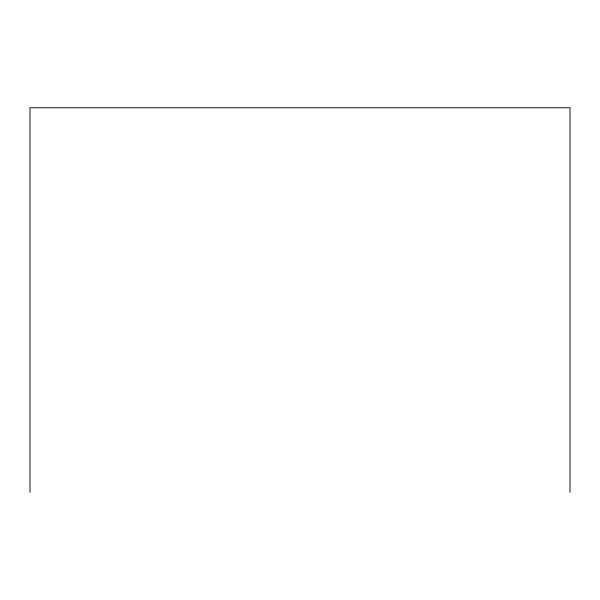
<?xml version="1.0" encoding="UTF-8"?>
<svg xmlns="http://www.w3.org/2000/svg" width="600" height="600" viewBox="0 0 600 600"><rect width="100%" height="100%" fill="white"/><g stroke="black" fill="none" stroke-linecap="round" stroke-linejoin="round"><path stroke-width="0.9" d="M570 492.225L570 107.775L30 107.775L30 492.225"/></g></svg>
